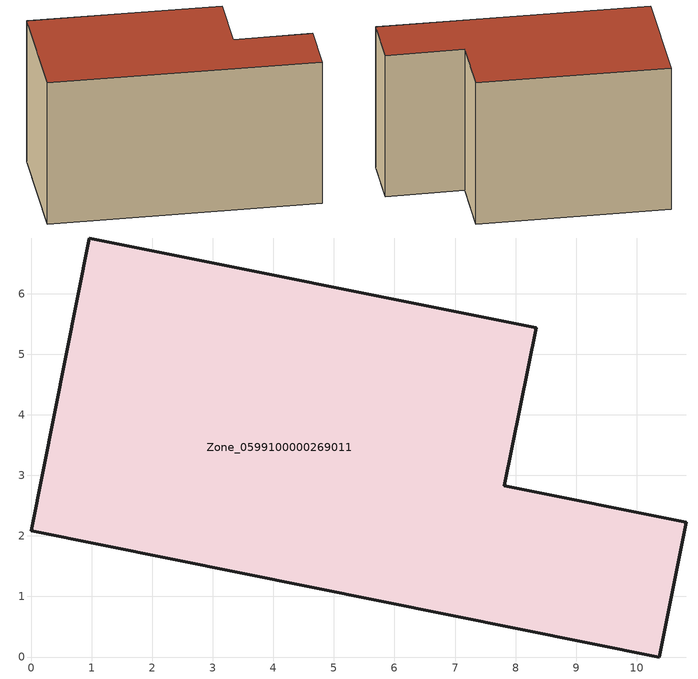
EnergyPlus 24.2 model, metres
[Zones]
Zone_0599100000269011
 floor ground (C_G): 0.96,6.92 8.34,5.44 7.81,2.83 10.82,2.23 10.37,0 0,2.09 z0
 wall outside (C_F): 8.34,5.44 0.96,6.92 0,2.09 10.37,0 10.82,2.23 7.81,2.83 8.34,5.44 z0:6.13
 roof outside (C_R): 10.37,0 10.82,2.23 7.81,2.83 8.34,5.44 0.96,6.92 0,2.09 z6.13
[BUILDING]
Pand.0599100000269011: North Axis=0; Terrain=City; Loads Convergence Tolerance Value=0.04; Temperature Convergence Tolerance Value=0.4; Solar Distribution=FullExterior; Maximum Number of Warmup Days=25; Minimum Number of Warmup Days=1
[Site:Location]
Rotterdam.The.Hague.AP_ZH_NLD Design_Conditions: Latitude=51.96; Longitude=4.45; Time Zone=1; Elevation=-4.5
[SITE:GROUNDTEMPERATURE:BUILDINGSURFACE]
18, 18, 18, 18, 18, 18, 18, 18, 18, 18, 18, 18
[MATERIAL] Thermal Absorptance=0.9; Solar Absorptance=0.7; Visible Absorptance=0.7
Name | Roughness | Thickness | Conductivity | Density | Specific Heat
G.TI.1946 | MediumSmooth | 0.15 | 1 | 540 | 1210
F.TI.1946 | Rough | 0.3 | 0.857143 | 1920 | 840
R.TI.1946 | MediumRough | 0.2 | 0.1 | 1500 | 1000
[CONSTRUCTION]
C_G: G.TI.1946
C_F: F.TI.1946
C_R: R.TI.1946
[ZONE]
Zone_0599100000269011: Type=1; Multiplier=1; Ceiling Height=Autocalculate; Volume=Autocalculate; Floor Area=autocalculate; Part of Total Floor Area=Yes
[ZONEINFILTRATION:DESIGNFLOWRATE]
Infil_Zone_0599100000269011: Zone or ZoneList or Space or SpaceList=Zone_0599100000269011; Schedule=AlwaysOn; Design Flow Rate Calculation Method=Flow/Area; Flow Rate per Floor Area=0.003; Constant Term Coefficient=1; Temperature Term Coefficient=0; Velocity Term Coefficient=0; Velocity Squared Term Coefficient=0
[HVACTEMPLATE:ZONE:IDEALLOADSAIRSYSTEM]
Zone_0599100000269011: Maximum Heating Supply Air Temperature=50; Minimum Cooling Supply Air Temperature=13; Maximum Heating Supply Air Humidity Ratio=0.0156; Minimum Cooling Supply Air Humidity Ratio=0.0077; Heating Limit=NoLimit; Cooling Limit=NoLimit; Dehumidification Control Type=ConstantSensibleHeatRatio; Cooling Sensible Heat Ratio=0.7; Dehumidification Setpoint=60; Humidification Control Type=None; Humidification Setpoint=30; Outdoor Air Method=None; Outdoor Air Flow Rate per Person=0.00944; Outdoor Air Flow Rate per Zone Floor Area=0; Outdoor Air Flow Rate per Zone=0; Demand Controlled Ventilation Type=None; Outdoor Air Economizer Type=NoEconomizer; Heat Recovery Type=None; Sensible Heat Recovery Effectiveness=0.7; Latent Heat Recovery Effectiveness=0.65
[ZONECONTROL:THERMOSTAT]
ThermostatControl_Zone_0599100000269011: Zone or ZoneList=Zone_0599100000269011; Control Type Schedule=DualSetpointControlType; Control 1=Thermostat_Zone_0599100000269011; Temperature Difference Between Cutout And Setpoint=0
[THERMOSTATSETPOINT:DUALSETPOINT]
Thermostat_Zone_0599100000269011: Heating Setpoint Temperature Schedule=HeatingSetpoint_Zone_0599100000269011; Cooling Setpoint Temperature Schedule=CoolingSetpoint_Zone_0599100000269011
[SCHEDULE:COMPACT]
HeatingSetpoint_Zone_0599100000269011: Through: 12/31, For: AllDays, Until: 24:00, 21
CoolingSetpoint_Zone_0599100000269011: Through: 12/31, For: AllDays, Until: 24:00, 24
DualSetpointControlType: Through: 12/31, For: AllDays, Until: 24:00, 4
AlwaysOn: Through: 12/31, For: AllDays, Until: 24:00, 1
